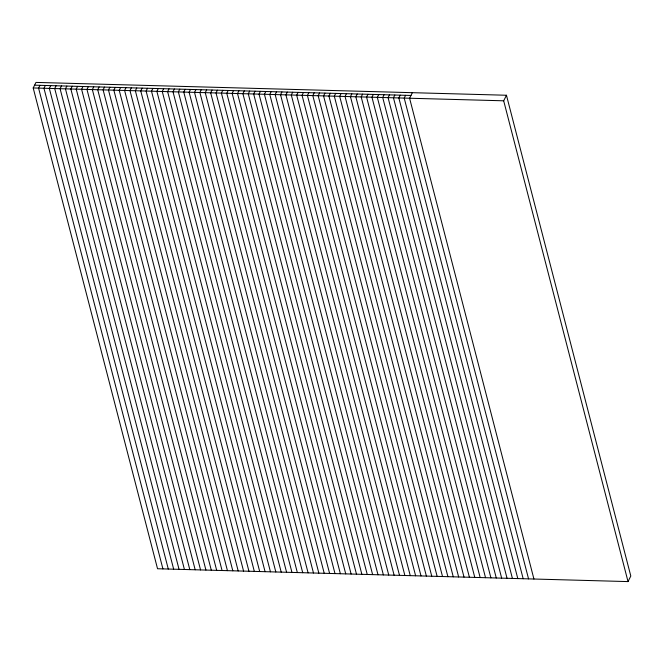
<?xml version="1.0" encoding="UTF-8"?>
<svg xmlns="http://www.w3.org/2000/svg" width="664" height="664" viewBox="0 0 664 664"><rect width="100%" height="100%" fill="white"/><g stroke="black" fill="none" stroke-linecap="round" stroke-linejoin="round"><path stroke-width="1" d="M33.2 87.963L35.972 82.411L506.458 95.251L630.8 576.037L628.028 581.589L157.542 568.749L33.2 87.963L503.685 100.803L506.458 95.251M39.964 85.332L38.578 88.113L162.921 568.899M45.343 85.482L43.957 88.254L168.291 569.048M50.721 85.623L49.327 88.403L173.669 569.189M56.091 85.772L54.705 88.553L179.048 569.338M61.47 85.922L60.084 88.694L184.426 569.488M66.848 86.063L65.462 88.843L189.804 569.629M72.227 86.212L70.84 88.993L195.183 569.778M77.605 86.361L76.219 89.134L200.553 569.928M82.983 86.503L81.589 89.283L205.931 570.069M88.353 86.652L86.967 89.432L211.31 570.218M93.732 86.801L92.346 89.574L216.688 570.368M99.11 86.942L97.724 89.723L222.066 570.509M104.489 87.092L103.103 89.872L227.445 570.658M109.867 87.241L108.481 90.013L232.815 570.808M115.245 87.391L113.851 90.163L238.193 570.949M120.616 87.532L119.23 90.312L243.572 571.098M125.994 87.681L124.608 90.453L248.95 571.247M131.372 87.831L129.986 90.603L254.329 571.389M136.751 87.972L135.365 90.752L259.699 571.538M142.129 88.121L140.743 90.893L265.077 571.687M147.508 88.27L146.113 91.043L270.456 571.828M152.878 88.412L151.492 91.192L275.834 571.978M158.256 88.561L156.87 91.333L281.212 572.127M163.635 88.71L162.248 91.483L286.591 572.268M169.013 88.851L167.627 91.632L291.961 572.418M174.391 89.001L173.005 91.781L297.339 572.567M179.77 89.15L178.375 91.922L302.718 572.717M185.14 89.291L183.754 92.072L308.096 572.858M190.518 89.441L189.132 92.221L313.474 573.007M195.897 89.59L194.51 92.362L318.853 573.156M201.275 89.731L199.889 92.512L324.223 573.298M206.653 89.881L205.259 92.661L329.601 573.447M212.04 90.03L210.654 92.802L334.996 573.596M217.418 90.18L216.032 92.952L340.375 573.737M222.78 90.321L221.394 93.101L345.736 573.887M228.159 90.47L226.773 93.242L351.115 574.036M233.537 90.611L232.151 93.392L356.485 574.177M238.916 90.76L237.521 93.541L361.863 574.327M244.286 90.91L242.899 93.682L367.242 574.476M249.664 91.059L248.278 93.831L372.62 574.617M255.042 91.2L253.656 93.981L377.999 574.767M260.421 91.35L259.035 94.122L383.377 574.916M265.799 91.499L264.413 94.271L388.747 575.057M271.178 91.64L269.783 94.421L394.125 575.207M276.548 91.79L275.162 94.562L399.504 575.356M281.926 91.939L280.54 94.711L404.882 575.497M287.304 92.08L285.918 94.861L410.261 575.646M292.683 92.23L291.297 95.002L415.631 575.796M298.061 92.379L296.675 95.151L421.009 575.937M303.44 92.52L302.045 95.301L426.388 576.086M308.81 92.669L307.424 95.45L431.766 576.236M314.188 92.819L312.802 95.591L437.144 576.385M319.567 92.96L318.18 95.74L442.523 576.526M324.945 93.109L323.559 95.89L447.893 576.676M330.323 93.259L328.937 96.031L453.271 576.825M335.702 93.4L334.307 96.18L458.65 576.966M341.072 93.549L339.686 96.33L464.028 577.116M346.45 93.699L345.064 96.471L469.406 577.265M351.829 93.84L350.443 96.62L474.785 577.406M357.207 93.989L355.821 96.77L480.155 577.555M362.586 94.139L361.191 96.911L485.533 577.705M367.956 94.28L366.569 97.06L490.912 577.846M373.334 94.429L371.948 97.21L496.29 577.995M378.712 94.578L377.326 97.351L501.669 578.145M384.091 94.728L382.705 97.5L507.047 578.286M389.469 94.869L388.083 97.65L512.417 578.435M394.848 95.018L393.453 97.791L517.795 578.585M400.218 95.168L398.832 97.94L523.174 578.726M405.596 95.309L404.21 98.089L528.552 578.875M412.361 92.678L409.588 98.23L533.931 579.025M34.586 85.183L410.974 95.458M503.685 100.803L628.028 581.589"/></g></svg>
